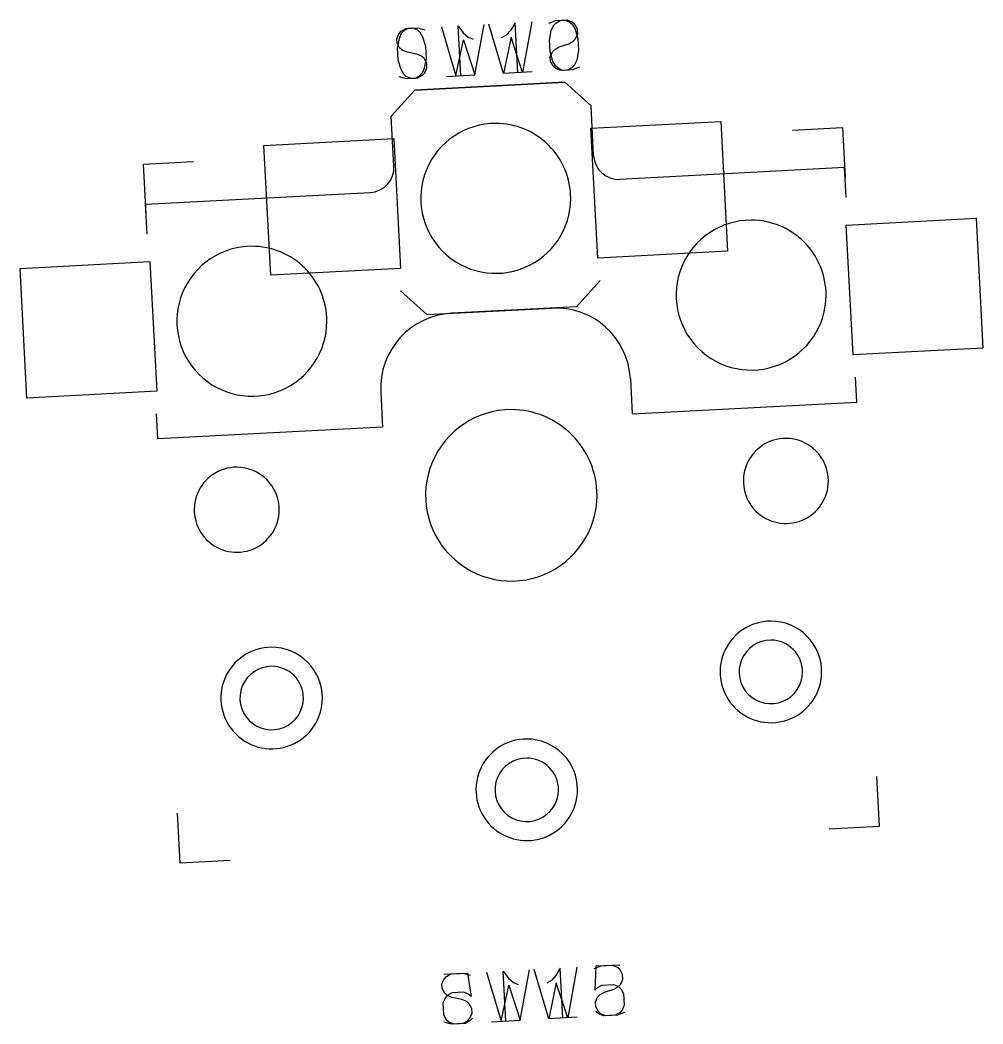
# Model space of a CAD drawing. Extents: x 28 to 165, y -144 to -37.
# Drawn here: x 73.08 to 92.34, y -80.27 to -60.18 of the extents above; entities that cross this region are included whole.
import ezdxf

# ---------------------------------------------------------------- set-up
doc = ezdxf.new("R2010")
doc.units = 0
doc.layers.get('0').update_dxf_attribs({"linetype": 'CONTINUOUS'})

msp = doc.modelspace()

# ---------------------------------------------------------------- linework, layer by layer
at = {"color": 7}
for points in [[(83.312925, -60.219188), (83.127492, -61.23028), (82.899894, -60.526941), (82.747062, -61.250217), (82.456957, -60.264048)], [(83.032385, -61.235264), (82.980049, -60.236634), (82.892418, -60.384279), (82.802295, -60.484371), (82.709679, -60.53691)], [(84.266292, -61.122913), (84.126123, -61.177944), (83.888354, -61.190405), (83.790754, -61.147835), (83.740708, -61.102773), (83.68817, -61.010157), (83.683186, -60.91505), (83.725755, -60.81745), (83.770817, -60.767404), (83.863432, -60.714866), (84.051155, -60.657343), (84.14377, -60.604805), (84.188832, -60.554759), (84.231401, -60.45716), (84.226417, -60.362052), (84.173879, -60.269437), (84.123833, -60.224375), (84.026233, -60.181806), (83.788464, -60.194266), (83.648295, -60.249297)], [(80.652201, -61.31232), (80.797355, -61.352397), (81.035124, -61.339936), (81.127739, -61.287398), (81.172801, -61.237352), (81.21537, -61.139751), (81.210386, -61.044644), (81.157848, -60.952028), (81.107802, -60.906967), (81.010202, -60.864397), (80.817494, -60.826812), (80.719895, -60.784243), (80.669849, -60.739181), (80.617311, -60.646566), (80.612326, -60.551458), (80.654896, -60.453858), (80.699957, -60.403813), (80.792573, -60.351274), (81.030341, -60.338813), (81.175495, -60.378891)], [(81.50588, -60.313892), (81.795985, -61.300061), (81.948818, -60.576785), (82.176416, -61.280124), (82.361849, -60.269032)], [(81.891093, -61.295077), (81.838757, -60.296446), (81.941341, -60.434123), (82.041433, -60.524246), (82.139033, -60.566816)], [(83.317707, -61.220311), (82.747062, -61.250217)], [(80.97623, -61.580969), (83.972121, -61.423961)], [(83.972121, -61.423961), (80.97623, -61.580969)], [(81.60577, -61.31003), (82.176416, -61.280124)], [(83.972121, -61.423961), (84.497604, -61.897108)], [(84.497604, -61.897108), (83.972121, -61.423961)], [(80.503083, -62.106451), (80.97623, -61.580969)], [(80.97623, -61.580969), (80.503083, -62.106451)], [(84.549941, -62.895738), (84.497604, -61.897108)], [(80.555419, -63.105082), (80.503083, -62.106451)], [(88.528762, -62.386806), (89.527392, -62.33447)], [(88.528762, -62.386806), (89.527392, -62.33447)], [(89.527392, -62.33447), (89.579728, -63.3331)], [(89.527392, -62.33447), (89.579728, -63.3331)], [(75.546566, -63.067173), (76.545196, -63.014837)], [(75.546566, -63.067173), (76.545196, -63.014837)], [(75.598902, -64.065803), (75.546566, -63.067173)], [(75.598902, -64.065803), (75.546566, -63.067173)], [(89.569261, -63.133373), (85.075424, -63.368886)], [(89.600662, -63.732552), (89.569261, -63.133373)], [(75.588434, -63.866078), (80.082271, -63.630566)], [(75.619836, -64.465256), (75.588434, -63.866078)], [(84.680781, -65.392315), (84.207633, -65.917798)], [(80.686259, -65.601659), (81.211742, -66.074806)], [(81.211742, -66.074806), (83.708318, -65.943966)], [(84.207633, -65.917798), (81.711057, -66.048638)], [(85.284768, -67.363407), (85.321403, -68.062449)], [(89.815241, -67.826937), (89.789073, -67.327621)], [(80.291615, -67.625088), (80.328251, -68.324129)], [(85.321403, -68.062449), (89.815241, -67.826937)], [(75.834413, -68.559641), (75.808245, -68.060326)], [(80.328251, -68.324129), (75.834413, -68.559641)], [(90.20776, -75.316666), (90.260096, -76.315296)], [(90.20776, -75.316666), (90.260096, -76.315296)], [(76.27927, -77.048), (76.226934, -76.04937)], [(76.27927, -77.048), (76.226934, -76.04937)], [(90.260096, -76.315296), (89.261466, -76.367632)], [(90.260096, -76.315296), (89.261466, -76.367632)], [(77.2779, -76.995664), (76.27927, -77.048)], [(77.2779, -76.995664), (76.27927, -77.048)], [(84.216553, -79.134536), (84.03112, -80.145628), (83.803522, -79.442289), (83.65069, -80.165565), (83.360584, -79.179396)], [(85.16992, -80.038261), (85.029751, -80.093292), (84.791982, -80.105753), (84.694382, -80.063183), (84.644336, -80.018121), (84.591798, -79.925505), (84.586814, -79.830398), (84.629383, -79.732798), (84.674445, -79.682752), (84.76706, -79.630214), (84.954783, -79.572691), (85.047398, -79.520153), (85.09246, -79.470107), (85.135029, -79.372508), (85.130045, -79.2774), (85.077507, -79.184785), (85.027461, -79.139723), (84.929861, -79.097154), (84.692092, -79.109614), (84.551923, -79.164645)], [(85.072522, -79.089677), (84.596985, -79.114599), (84.574353, -79.592629), (84.619414, -79.542583), (84.71203, -79.490045), (84.949799, -79.477584), (85.047398, -79.520153), (85.097444, -79.565215), (85.149983, -79.65783), (85.162443, -79.895599), (85.119874, -79.993199), (85.074812, -80.043246), (84.982197, -80.095784), (84.744428, -80.108245), (84.646828, -80.065676), (84.596782, -80.020613)], [(81.555829, -80.227668), (81.700983, -80.267745), (81.938752, -80.255284), (82.031367, -80.202746), (82.076429, -80.1527), (82.118998, -80.0551), (82.114014, -79.959992), (82.061476, -79.867376), (82.01143, -79.822315), (81.91383, -79.779745), (81.721122, -79.74216), (81.623523, -79.699591), (81.573477, -79.654529), (81.520939, -79.561914), (81.515954, -79.466806), (81.558524, -79.369206), (81.603585, -79.319161), (81.696201, -79.266622), (81.933969, -79.254161), (82.079123, -79.294239)], [(81.553539, -79.274099), (82.029077, -79.249177), (82.101553, -79.722223), (82.051507, -79.677161), (81.953907, -79.634592), (81.716138, -79.647053), (81.623523, -79.699591), (81.578461, -79.749637), (81.535892, -79.847237), (81.548353, -80.085006), (81.600891, -80.177622), (81.650937, -80.222683), (81.748537, -80.265253), (81.986305, -80.252792), (82.078921, -80.200254), (82.123982, -80.150208)], [(82.409507, -79.22924), (82.699613, -80.215409), (82.852446, -79.492133), (83.080044, -80.195472), (83.265477, -79.18438)], [(82.794721, -80.210425), (82.742385, -79.211794), (82.844969, -79.349471), (82.945061, -79.439594), (83.042661, -79.482164)], [(83.936013, -80.150612), (83.883677, -79.151982), (83.796046, -79.299627), (83.705923, -79.399719), (83.613307, -79.452258)], [(84.221335, -80.135659), (83.65069, -80.165565)], [(82.509398, -80.225378), (83.080044, -80.195472)]]:
    msp.add_lwpolyline(points, dxfattribs=at)
for points in [[(83.883572, -60.189282), (83.978679, -60.184298), (84.076279, -60.226867), (84.126325, -60.271929), (84.178863, -60.364544), (84.236386, -60.552267), (84.248847, -60.790036), (84.211262, -60.982743), (84.168692, -61.080343), (84.123631, -61.130389), (84.031015, -61.182928), (83.935908, -61.187913), (83.838308, -61.145343), (83.788262, -61.100281), (83.735724, -61.007665), (83.678201, -60.819942), (83.66574, -60.582173), (83.703325, -60.389466), (83.745895, -60.291866), (83.790956, -60.24182)], [(80.935234, -60.343798), (80.840126, -60.348782), (80.747511, -60.40132), (80.702449, -60.451366), (80.65988, -60.548966), (80.622295, -60.741673), (80.634756, -60.979442), (80.692278, -61.167166), (80.744817, -61.259782), (80.794863, -61.304843), (80.892462, -61.347413), (80.98757, -61.342428), (81.080185, -61.28989), (81.125247, -61.239844), (81.167816, -61.142244), (81.205401, -60.949536), (81.19294, -60.711767), (81.135418, -60.524044), (81.08288, -60.431429), (81.032834, -60.386367)], [(82.591932, -62.249382)], [(82.591932, -62.249382)], [(82.591932, -62.249382)], [(82.591932, -62.249382)], [(82.591932, -62.249382)], [(82.591932, -62.249382)], [(84.632265, -64.944238), (84.496191, -62.347801), (87.092629, -62.211728), (87.228702, -64.808165)], [(78.091234, -65.287039), (77.955161, -62.690602), (80.551599, -62.554529), (80.687672, -65.150966)], [(87.700224, -64.184688)], [(87.700224, -64.184688)], [(87.700224, -64.184689)], [(87.700224, -64.184689)], [(87.700224, -64.184689)], [(87.700224, -64.184689)], [(89.740556, -66.879545), (89.604483, -64.283107), (92.200921, -64.147034), (92.336994, -66.743472)], [(77.713918, -64.708049)], [(77.713918, -64.708049)], [(77.713918, -64.708049)], [(77.713918, -64.708049)], [(77.713918, -64.708049)], [(77.713918, -64.708049)], [(73.213222, -67.745706), (73.077149, -65.149268), (75.673586, -65.013195), (75.809659, -67.609633)], [(82.903331, -67.976733)], [(82.903331, -67.976733)], [(82.903331, -67.976734)], [(82.903331, -67.976734)], [(82.903331, -67.976734)], [(82.903331, -67.976734)], [(88.395798, -68.552486)], [(88.395798, -68.552486)], [(88.395798, -68.552486)], [(88.395798, -68.552486)], [(88.395798, -68.552486)], [(88.395798, -68.552486)], [(77.410864, -69.128182)], [(77.410864, -69.128182)], [(77.410864, -69.128183)], [(77.410864, -69.128183)], [(77.410864, -69.128183)], [(77.410864, -69.128183)], [(88.09536, -72.208349)], [(88.09536, -72.208349)], [(88.09536, -72.589349)], [(88.09536, -72.589349)], [(88.09536, -72.589349)], [(88.09536, -72.589349)], [(78.109055, -72.73171)], [(78.109055, -72.73171)], [(78.109055, -73.11271)], [(78.109055, -73.11271)], [(78.109055, -73.11271)], [(78.109055, -73.11271)], [(83.212113, -74.567153)], [(83.212113, -74.567153)], [(83.212113, -74.948154)], [(83.212113, -74.948154)], [(83.212113, -74.948154)], [(83.212113, -74.948154)]]:
    msp.add_lwpolyline(points, close=True, dxfattribs=at)
for points in [[(82.591932, -62.249382), (81.985238, -62.249382), (81.438283, -62.614846), (81.206111, -63.175357)], [(82.591932, -62.249382), (81.985238, -62.249382), (81.438283, -62.614845), (81.206111, -63.175357)], [(82.591932, -62.249382), (81.985238, -62.249382), (81.438283, -62.614846), (81.206111, -63.175357)], [(82.591932, -62.249382), (81.985238, -62.249382), (81.438283, -62.614845), (81.206111, -63.175357)], [(82.591932, -62.249382), (81.985238, -62.249382), (81.438283, -62.614846), (81.206111, -63.175357)], [(82.591932, -62.249382), (81.985238, -62.249382), (81.438283, -62.614846), (81.206111, -63.175357)], [(83.652592, -62.688722), (83.371288, -62.407417), (82.989757, -62.249382), (82.591932, -62.249382)], [(83.652593, -62.688722), (83.371288, -62.407417), (82.989757, -62.249382), (82.591932, -62.249382)], [(83.652592, -62.688722), (83.371288, -62.407417), (82.989757, -62.249382), (82.591932, -62.249382)], [(83.652593, -62.688722), (83.371288, -62.407417), (82.989757, -62.249382), (82.591932, -62.249382)], [(83.652592, -62.688722), (83.371288, -62.407417), (82.989757, -62.249382), (82.591932, -62.249382)], [(83.652592, -62.688722), (83.371288, -62.407417), (82.989757, -62.249382), (82.591932, -62.249382)], [(84.091933, -63.749383), (84.091933, -63.351558), (83.933897, -62.970027), (83.652592, -62.688722)], [(84.091933, -63.749383), (84.091933, -63.351558), (83.933897, -62.970027), (83.652592, -62.688722)], [(84.091933, -63.749383), (84.091933, -63.351558), (83.933897, -62.970027), (83.652592, -62.688722)], [(84.091933, -63.749383), (84.091933, -63.351558), (83.933897, -62.970027), (83.652592, -62.688722)], [(84.091933, -63.749383), (84.091933, -63.351558), (83.933898, -62.970027), (83.652593, -62.688722)], [(84.091933, -63.749383), (84.091933, -63.351558), (83.933898, -62.970027), (83.652593, -62.688722)], [(84.549941, -62.895738), (84.564393, -63.171502), (84.79966, -63.383337), (85.075424, -63.368886)], [(80.082271, -63.630566), (80.358035, -63.616113), (80.56987, -63.380846), (80.555419, -63.105082)], [(81.206111, -63.175357), (80.973939, -63.735869), (81.102273, -64.381047), (81.53127, -64.810044)], [(81.206111, -63.175357), (80.973939, -63.735869), (81.102273, -64.381047), (81.53127, -64.810044)], [(81.206111, -63.175357), (80.97394, -63.735869), (81.102274, -64.381047), (81.531271, -64.810044)], [(81.206111, -63.175357), (80.97394, -63.735869), (81.102274, -64.381047), (81.531271, -64.810044)], [(81.206111, -63.175357), (80.97394, -63.735869), (81.102274, -64.381047), (81.531271, -64.810044)], [(81.206111, -63.175357), (80.97394, -63.735869), (81.102274, -64.381047), (81.531271, -64.810044)], [(83.165957, -65.135203), (83.726469, -64.903031), (84.091933, -64.356077), (84.091933, -63.749383)], [(83.165957, -65.135204), (83.726469, -64.903032), (84.091933, -64.356077), (84.091933, -63.749383)], [(83.165957, -65.135203), (83.726469, -64.903031), (84.091933, -64.356077), (84.091933, -63.749383)], [(83.165957, -65.135204), (83.726469, -64.903032), (84.091933, -64.356077), (84.091933, -63.749383)], [(83.165957, -65.135203), (83.726469, -64.903031), (84.091933, -64.356077), (84.091933, -63.749383)], [(83.165957, -65.135203), (83.726469, -64.903031), (84.091933, -64.356077), (84.091933, -63.749383)], [(87.700224, -64.184688), (87.09353, -64.184688), (86.546575, -64.550152), (86.314403, -65.110664)], [(87.700224, -64.184688), (87.09353, -64.184688), (86.546575, -64.550152), (86.314403, -65.110664)], [(87.700224, -64.184689), (87.09353, -64.184689), (86.546575, -64.550152), (86.314403, -65.110664)], [(87.700224, -64.184689), (87.09353, -64.184689), (86.546575, -64.550152), (86.314403, -65.110664)], [(87.700224, -64.184689), (87.09353, -64.184689), (86.546575, -64.550152), (86.314403, -65.110664)], [(87.700224, -64.184689), (87.09353, -64.184689), (86.546575, -64.550152), (86.314403, -65.110664)], [(88.760885, -64.624029), (88.47958, -64.342724), (88.098049, -64.184688), (87.700224, -64.184688)], [(88.760885, -64.624029), (88.47958, -64.342724), (88.098049, -64.184688), (87.700224, -64.184688)], [(88.760884, -64.624029), (88.47958, -64.342724), (88.098049, -64.184689), (87.700224, -64.184689)], [(88.760884, -64.624029), (88.47958, -64.342724), (88.098049, -64.184689), (87.700224, -64.184689)], [(88.760884, -64.624029), (88.47958, -64.342724), (88.098049, -64.184689), (87.700224, -64.184689)], [(88.760884, -64.624029), (88.47958, -64.342724), (88.098049, -64.184689), (87.700224, -64.184689)], [(89.200224, -65.68469), (89.200224, -65.286865), (89.042189, -64.905334), (88.760884, -64.624029)], [(89.200224, -65.68469), (89.200224, -65.286865), (89.042189, -64.905334), (88.760884, -64.624029)], [(89.200224, -65.68469), (89.200224, -65.286865), (89.042189, -64.905334), (88.760884, -64.624029)], [(89.200224, -65.68469), (89.200224, -65.286865), (89.042189, -64.905334), (88.760884, -64.624029)], [(89.200225, -65.68469), (89.200225, -65.286865), (89.04219, -64.905333), (88.760885, -64.624029)], [(89.200225, -65.68469), (89.200225, -65.286865), (89.04219, -64.905333), (88.760885, -64.624029)], [(77.713918, -64.708049), (77.107224, -64.708049), (76.560269, -65.073513), (76.328097, -65.634025)], [(77.713918, -64.708049), (77.107224, -64.708049), (76.560269, -65.073513), (76.328097, -65.634025)], [(77.713918, -64.708049), (77.107224, -64.708049), (76.560269, -65.073513), (76.328098, -65.634025)], [(77.713918, -64.708049), (77.107224, -64.708049), (76.560269, -65.073513), (76.328098, -65.634025)], [(77.713918, -64.708049), (77.107224, -64.708049), (76.560269, -65.073513), (76.328098, -65.634025)], [(77.713918, -64.708049), (77.107224, -64.708049), (76.560269, -65.073513), (76.328098, -65.634025)], [(78.774579, -65.147389), (78.493274, -64.866085), (78.111743, -64.708049), (77.713918, -64.708049)], [(78.774579, -65.147389), (78.493274, -64.866084), (78.111743, -64.708049), (77.713918, -64.708049)], [(78.774579, -65.147389), (78.493274, -64.866085), (78.111743, -64.708049), (77.713918, -64.708049)], [(78.774579, -65.147389), (78.493274, -64.866084), (78.111743, -64.708049), (77.713918, -64.708049)], [(78.774579, -65.147389), (78.493274, -64.866085), (78.111743, -64.708049), (77.713918, -64.708049)], [(78.774579, -65.147389), (78.493274, -64.866085), (78.111743, -64.708049), (77.713918, -64.708049)], [(81.53127, -64.810044), (81.960268, -65.239042), (82.605445, -65.367375), (83.165957, -65.135204)], [(81.53127, -64.810044), (81.960268, -65.239042), (82.605445, -65.367375), (83.165957, -65.135204)], [(81.531271, -64.810044), (81.960268, -65.239041), (82.605445, -65.367375), (83.165957, -65.135203)], [(81.531271, -64.810044), (81.960268, -65.239041), (82.605445, -65.367375), (83.165957, -65.135203)], [(81.531271, -64.810044), (81.960268, -65.239041), (82.605445, -65.367375), (83.165957, -65.135203)], [(81.531271, -64.810044), (81.960268, -65.239041), (82.605445, -65.367375), (83.165957, -65.135203)], [(79.213919, -66.20805), (79.213919, -65.810225), (79.055884, -65.428694), (78.774579, -65.147389)], [(79.213919, -66.20805), (79.213919, -65.810225), (79.055884, -65.428694), (78.774579, -65.147389)], [(79.213919, -66.20805), (79.213919, -65.810225), (79.055884, -65.428694), (78.774579, -65.147389)], [(79.213919, -66.20805), (79.213919, -65.810225), (79.055884, -65.428694), (78.774579, -65.147389)], [(79.213919, -66.20805), (79.213919, -65.810225), (79.055884, -65.428694), (78.774579, -65.147389)], [(79.213919, -66.20805), (79.213919, -65.810225), (79.055884, -65.428694), (78.774579, -65.147389)], [(86.314403, -65.110664), (86.082231, -65.671176), (86.210565, -66.316354), (86.639562, -66.745351)], [(86.314403, -65.110664), (86.082231, -65.671176), (86.210565, -66.316354), (86.639562, -66.745351)], [(86.314403, -65.110664), (86.082232, -65.671176), (86.210565, -66.316353), (86.639563, -66.745351)], [(86.314403, -65.110664), (86.082232, -65.671176), (86.210565, -66.316353), (86.639563, -66.745351)], [(86.314403, -65.110664), (86.082232, -65.671176), (86.210565, -66.316353), (86.639563, -66.745351)], [(86.314403, -65.110664), (86.082232, -65.671176), (86.210565, -66.316353), (86.639563, -66.745351)], [(76.328098, -65.634025), (76.095926, -66.194537), (76.22426, -66.839714), (76.653257, -67.268711)], [(76.328097, -65.634025), (76.095926, -66.194537), (76.224259, -66.839714), (76.653257, -67.268712)], [(76.328098, -65.634025), (76.095926, -66.194537), (76.22426, -66.839714), (76.653257, -67.268711)], [(76.328097, -65.634025), (76.095926, -66.194537), (76.224259, -66.839714), (76.653257, -67.268712)], [(76.328098, -65.634025), (76.095926, -66.194537), (76.22426, -66.839714), (76.653257, -67.268711)], [(76.328098, -65.634025), (76.095926, -66.194537), (76.22426, -66.839714), (76.653257, -67.268711)], [(88.274249, -67.07051), (88.834761, -66.838338), (89.200224, -66.291384), (89.200224, -65.68469)], [(88.274249, -67.07051), (88.834761, -66.838339), (89.200225, -66.291384), (89.200225, -65.68469)], [(88.274249, -67.07051), (88.834761, -66.838338), (89.200224, -66.291384), (89.200224, -65.68469)], [(88.274249, -67.07051), (88.834761, -66.838339), (89.200225, -66.291384), (89.200225, -65.68469)], [(88.274249, -67.07051), (88.834761, -66.838338), (89.200224, -66.291384), (89.200224, -65.68469)], [(88.274249, -67.07051), (88.834761, -66.838338), (89.200224, -66.291384), (89.200224, -65.68469)], [(81.711057, -66.048638), (80.883764, -66.091995), (80.248259, -66.797795), (80.291615, -67.625088)], [(85.284767, -67.363407), (85.24141, -66.536115), (84.53561, -65.90061), (83.708318, -65.943966)], [(78.287944, -67.59387), (78.848455, -67.361699), (79.213919, -66.814744), (79.213919, -66.20805)], [(78.287944, -67.593871), (78.848456, -67.361699), (79.213919, -66.814744), (79.213919, -66.20805)], [(78.287944, -67.59387), (78.848455, -67.361699), (79.213919, -66.814744), (79.213919, -66.20805)], [(78.287944, -67.593871), (78.848456, -67.361699), (79.213919, -66.814744), (79.213919, -66.20805)], [(78.287944, -67.59387), (78.848455, -67.361699), (79.213919, -66.814744), (79.213919, -66.20805)], [(78.287944, -67.59387), (78.848455, -67.361699), (79.213919, -66.814744), (79.213919, -66.20805)], [(86.639562, -66.745351), (87.06856, -67.174348), (87.713737, -67.302682), (88.274249, -67.07051)], [(86.639562, -66.745351), (87.06856, -67.174348), (87.713737, -67.302682), (88.274249, -67.07051)], [(86.639563, -66.745351), (87.06856, -67.174348), (87.713737, -67.302682), (88.274249, -67.07051)], [(86.639563, -66.745351), (87.06856, -67.174348), (87.713737, -67.302682), (88.274249, -67.07051)], [(86.639563, -66.745351), (87.06856, -67.174348), (87.713737, -67.302682), (88.274249, -67.07051)], [(86.639563, -66.745351), (87.06856, -67.174348), (87.713737, -67.302682), (88.274249, -67.07051)], [(76.653257, -67.268711), (77.082254, -67.697708), (77.727432, -67.826042), (78.287944, -67.59387)], [(76.653257, -67.268711), (77.082254, -67.697708), (77.727432, -67.826042), (78.287944, -67.59387)], [(76.653257, -67.268711), (77.082254, -67.697708), (77.727432, -67.826042), (78.287944, -67.59387)], [(76.653257, -67.268711), (77.082254, -67.697708), (77.727432, -67.826042), (78.287944, -67.59387)], [(76.653257, -67.268712), (77.082254, -67.697709), (77.727432, -67.826043), (78.287944, -67.593871)], [(76.653257, -67.268712), (77.082254, -67.697709), (77.727432, -67.826043), (78.287944, -67.593871)], [(82.903331, -67.976733), (82.20988, -67.976733), (81.58471, -68.394458), (81.319338, -69.035123)], [(82.903331, -67.976733), (82.20988, -67.976733), (81.58471, -68.394458), (81.319338, -69.035123)], [(82.903331, -67.976734), (82.20988, -67.976734), (81.584711, -68.394458), (81.319338, -69.035123)], [(82.903331, -67.976734), (82.20988, -67.976734), (81.584711, -68.394458), (81.319338, -69.035123)], [(82.903331, -67.976734), (82.20988, -67.976734), (81.584711, -68.394458), (81.319338, -69.035123)], [(82.903331, -67.976734), (82.20988, -67.976734), (81.584711, -68.394458), (81.319338, -69.035123)], [(84.115667, -68.478899), (83.794135, -68.157367), (83.358045, -67.976733), (82.903331, -67.976733)], [(84.115667, -68.478899), (83.794135, -68.157367), (83.358045, -67.976733), (82.903331, -67.976733)], [(84.115666, -68.478899), (83.794135, -68.157368), (83.358045, -67.976734), (82.903331, -67.976734)], [(84.115666, -68.478899), (83.794135, -68.157368), (83.358045, -67.976734), (82.903331, -67.976734)], [(84.115666, -68.478899), (83.794135, -68.157368), (83.358045, -67.976734), (82.903331, -67.976734)], [(84.115666, -68.478899), (83.794135, -68.157368), (83.358045, -67.976734), (82.903331, -67.976734)], [(84.617832, -69.691235), (84.617832, -69.236521), (84.437198, -68.800431), (84.115666, -68.478899)], [(84.617832, -69.691235), (84.617832, -69.236521), (84.437198, -68.800431), (84.115666, -68.478899)], [(84.617832, -69.691235), (84.617832, -69.236521), (84.437198, -68.800431), (84.115666, -68.478899)], [(84.617832, -69.691235), (84.617832, -69.236521), (84.437198, -68.800431), (84.115666, -68.478899)], [(84.617833, -69.691235), (84.617833, -69.236521), (84.437198, -68.80043), (84.115667, -68.478899)], [(84.617833, -69.691235), (84.617833, -69.236521), (84.437198, -68.80043), (84.115667, -68.478899)], [(88.395798, -68.552486), (88.051641, -68.552486), (87.741372, -68.759801), (87.609668, -69.077761)], [(88.395798, -68.552486), (88.051641, -68.552486), (87.741372, -68.759801), (87.609668, -69.077761)], [(88.395798, -68.552486), (88.051641, -68.552486), (87.741372, -68.759801), (87.609669, -69.077761)], [(88.395798, -68.552486), (88.051641, -68.552486), (87.741372, -68.759801), (87.609669, -69.077761)], [(88.395798, -68.552486), (88.051641, -68.552486), (87.741372, -68.759801), (87.609669, -69.077761)], [(88.395798, -68.552486), (88.051641, -68.552486), (87.741372, -68.759801), (87.609669, -69.077761)], [(88.997476, -68.801709), (88.837901, -68.642134), (88.621471, -68.552486), (88.395798, -68.552486)], [(88.997476, -68.801709), (88.837901, -68.642134), (88.621471, -68.552486), (88.395798, -68.552486)], [(88.997476, -68.801709), (88.837901, -68.642134), (88.621471, -68.552486), (88.395798, -68.552486)], [(88.997476, -68.801709), (88.837901, -68.642134), (88.621471, -68.552486), (88.395798, -68.552486)], [(88.997476, -68.801709), (88.837901, -68.642134), (88.621471, -68.552486), (88.395798, -68.552486)], [(88.997476, -68.801709), (88.837901, -68.642134), (88.621471, -68.552486), (88.395798, -68.552486)], [(89.246698, -69.403386), (89.246698, -69.177714), (89.15705, -68.961284), (88.997476, -68.801709)], [(89.246699, -69.403386), (89.246699, -69.177713), (89.157051, -68.961283), (88.997476, -68.801709)], [(89.246698, -69.403386), (89.246698, -69.177714), (89.15705, -68.961284), (88.997476, -68.801709)], [(89.246699, -69.403386), (89.246699, -69.177713), (89.157051, -68.961283), (88.997476, -68.801709)], [(89.246698, -69.403386), (89.246698, -69.177714), (89.15705, -68.961284), (88.997476, -68.801709)], [(89.246698, -69.403386), (89.246698, -69.177714), (89.15705, -68.961284), (88.997476, -68.801709)], [(81.319338, -69.035123), (81.053966, -69.675789), (81.200652, -70.413226), (81.690996, -70.90357)], [(81.319338, -69.035123), (81.053966, -69.675789), (81.200651, -70.413226), (81.690995, -70.90357)], [(81.319338, -69.035123), (81.053966, -69.675789), (81.200652, -70.413226), (81.690996, -70.90357)], [(81.319338, -69.035123), (81.053966, -69.675789), (81.200651, -70.413226), (81.690995, -70.90357)], [(81.319338, -69.035123), (81.053966, -69.675789), (81.200652, -70.413226), (81.690996, -70.90357)], [(81.319338, -69.035123), (81.053966, -69.675789), (81.200652, -70.413226), (81.690996, -70.90357)], [(87.609668, -69.077761), (87.477965, -69.395721), (87.550765, -69.761708), (87.79412, -70.005064)], [(87.609668, -69.077761), (87.477965, -69.395721), (87.550765, -69.761708), (87.79412, -70.005064)], [(87.609669, -69.077761), (87.477966, -69.395721), (87.550765, -69.761708), (87.794121, -70.005064)], [(87.609669, -69.077761), (87.477966, -69.395721), (87.550765, -69.761708), (87.794121, -70.005064)], [(87.609669, -69.077761), (87.477966, -69.395721), (87.550765, -69.761708), (87.794121, -70.005064)], [(87.609669, -69.077761), (87.477966, -69.395721), (87.550765, -69.761708), (87.794121, -70.005064)], [(77.410864, -69.128182), (77.066706, -69.128182), (76.756437, -69.335497), (76.624734, -69.653457)], [(77.410864, -69.128182), (77.066706, -69.128182), (76.756437, -69.335497), (76.624734, -69.653457)], [(77.410864, -69.128183), (77.066707, -69.128183), (76.756438, -69.335498), (76.624734, -69.653457)], [(77.410864, -69.128183), (77.066707, -69.128183), (76.756438, -69.335498), (76.624734, -69.653457)], [(77.410864, -69.128183), (77.066707, -69.128183), (76.756438, -69.335498), (76.624734, -69.653457)], [(77.410864, -69.128183), (77.066707, -69.128183), (76.756438, -69.335498), (76.624734, -69.653457)], [(78.012541, -69.377405), (77.852967, -69.21783), (77.636537, -69.128182), (77.410864, -69.128182)], [(78.012541, -69.377405), (77.852967, -69.21783), (77.636537, -69.128182), (77.410864, -69.128182)], [(78.012541, -69.377406), (77.852966, -69.217831), (77.636537, -69.128183), (77.410864, -69.128183)], [(78.012541, -69.377406), (77.852966, -69.217831), (77.636537, -69.128183), (77.410864, -69.128183)], [(78.012541, -69.377406), (77.852966, -69.217831), (77.636537, -69.128183), (77.410864, -69.128183)], [(78.012541, -69.377406), (77.852966, -69.217831), (77.636537, -69.128183), (77.410864, -69.128183)], [(78.261765, -69.979083), (78.261765, -69.75341), (78.172116, -69.53698), (78.012541, -69.377405)], [(78.261765, -69.979083), (78.261765, -69.75341), (78.172116, -69.53698), (78.012541, -69.377405)], [(78.261764, -69.979083), (78.261764, -69.75341), (78.172116, -69.53698), (78.012541, -69.377406)], [(78.261764, -69.979083), (78.261764, -69.75341), (78.172116, -69.53698), (78.012541, -69.377406)], [(78.261764, -69.979083), (78.261764, -69.75341), (78.172116, -69.53698), (78.012541, -69.377406)], [(78.261764, -69.979083), (78.261764, -69.75341), (78.172116, -69.53698), (78.012541, -69.377406)], [(88.721424, -70.189516), (89.039383, -70.057813), (89.246698, -69.747543), (89.246698, -69.403386)], [(88.721424, -70.189516), (89.039384, -70.057813), (89.246699, -69.747544), (89.246699, -69.403386)], [(88.721424, -70.189516), (89.039383, -70.057813), (89.246698, -69.747543), (89.246698, -69.403386)], [(88.721424, -70.189516), (89.039384, -70.057813), (89.246699, -69.747544), (89.246699, -69.403386)], [(88.721424, -70.189516), (89.039383, -70.057813), (89.246698, -69.747543), (89.246698, -69.403386)], [(88.721424, -70.189516), (89.039383, -70.057813), (89.246698, -69.747543), (89.246698, -69.403386)], [(76.624734, -69.653457), (76.493031, -69.971417), (76.565831, -70.337405), (76.809186, -70.58076)], [(76.624734, -69.653457), (76.493031, -69.971417), (76.56583, -70.337405), (76.809186, -70.580761)], [(76.624734, -69.653457), (76.493031, -69.971417), (76.565831, -70.337405), (76.809186, -70.58076)], [(76.624734, -69.653457), (76.493031, -69.971417), (76.56583, -70.337405), (76.809186, -70.580761)], [(76.624734, -69.653457), (76.493031, -69.971417), (76.565831, -70.337405), (76.809186, -70.58076)], [(76.624734, -69.653457), (76.493031, -69.971417), (76.565831, -70.337405), (76.809186, -70.58076)], [(83.559442, -71.275227), (84.200107, -71.009855), (84.617832, -70.384686), (84.617832, -69.691235)], [(83.559442, -71.275228), (84.200108, -71.009855), (84.617833, -70.384686), (84.617833, -69.691235)], [(83.559442, -71.275227), (84.200107, -71.009855), (84.617832, -70.384686), (84.617832, -69.691235)], [(83.559442, -71.275228), (84.200108, -71.009855), (84.617833, -70.384686), (84.617833, -69.691235)], [(83.559442, -71.275227), (84.200107, -71.009855), (84.617832, -70.384686), (84.617832, -69.691235)], [(83.559442, -71.275227), (84.200107, -71.009855), (84.617832, -70.384686), (84.617832, -69.691235)], [(77.736489, -70.765212), (78.054449, -70.633509), (78.261764, -70.32324), (78.261764, -69.979083)], [(77.736489, -70.765213), (78.054449, -70.633509), (78.261765, -70.32324), (78.261765, -69.979083)], [(77.736489, -70.765212), (78.054449, -70.633509), (78.261764, -70.32324), (78.261764, -69.979083)], [(77.736489, -70.765213), (78.054449, -70.633509), (78.261765, -70.32324), (78.261765, -69.979083)], [(77.736489, -70.765212), (78.054449, -70.633509), (78.261764, -70.32324), (78.261764, -69.979083)], [(77.736489, -70.765212), (78.054449, -70.633509), (78.261764, -70.32324), (78.261764, -69.979083)], [(87.79412, -70.005064), (88.037476, -70.24842), (88.403464, -70.321219), (88.721424, -70.189516)], [(87.79412, -70.005064), (88.037476, -70.24842), (88.403464, -70.321219), (88.721424, -70.189516)], [(87.794121, -70.005064), (88.037477, -70.24842), (88.403464, -70.321219), (88.721424, -70.189516)], [(87.794121, -70.005064), (88.037477, -70.24842), (88.403464, -70.321219), (88.721424, -70.189516)], [(87.794121, -70.005064), (88.037477, -70.24842), (88.403464, -70.321219), (88.721424, -70.189516)], [(87.794121, -70.005064), (88.037477, -70.24842), (88.403464, -70.321219), (88.721424, -70.189516)], [(76.809186, -70.58076), (77.052542, -70.824116), (77.41853, -70.896915), (77.736489, -70.765212)], [(76.809186, -70.58076), (77.052542, -70.824116), (77.41853, -70.896915), (77.736489, -70.765212)], [(76.809186, -70.58076), (77.052542, -70.824116), (77.41853, -70.896915), (77.736489, -70.765212)], [(76.809186, -70.58076), (77.052542, -70.824116), (77.41853, -70.896915), (77.736489, -70.765212)], [(76.809186, -70.580761), (77.052542, -70.824117), (77.41853, -70.896916), (77.736489, -70.765213)], [(76.809186, -70.580761), (77.052542, -70.824117), (77.41853, -70.896916), (77.736489, -70.765213)], [(81.690995, -70.90357), (82.181339, -71.393914), (82.918777, -71.5406), (83.559442, -71.275228)], [(81.690995, -70.90357), (82.181339, -71.393914), (82.918777, -71.5406), (83.559442, -71.275228)], [(81.690996, -70.90357), (82.181339, -71.393914), (82.918777, -71.540599), (83.559442, -71.275227)], [(81.690996, -70.90357), (82.181339, -71.393914), (82.918777, -71.540599), (83.559442, -71.275227)], [(81.690996, -70.90357), (82.181339, -71.393914), (82.918777, -71.540599), (83.559442, -71.275227)], [(81.690996, -70.90357), (82.181339, -71.393914), (82.918777, -71.540599), (83.559442, -71.275227)], [(88.09536, -72.208349), (87.684426, -72.208349), (87.313955, -72.45589), (87.156697, -72.835543)], [(88.09536, -72.208349), (87.684426, -72.208349), (87.313955, -72.45589), (87.156697, -72.835543)], [(88.813781, -72.505929), (88.623244, -72.315392), (88.36482, -72.208349), (88.09536, -72.208349)], [(88.813781, -72.505929), (88.623244, -72.315392), (88.36482, -72.208349), (88.09536, -72.208349)], [(89.111361, -73.22435), (89.111361, -72.95489), (89.004318, -72.696466), (88.813781, -72.505929)], [(89.111361, -73.22435), (89.111361, -72.95489), (89.004318, -72.696466), (88.813781, -72.505929)], [(88.09536, -72.589349), (87.838526, -72.589349), (87.606982, -72.744062), (87.508696, -72.981346)], [(88.09536, -72.589349), (87.838526, -72.589349), (87.606982, -72.744062), (87.508696, -72.981346)], [(88.09536, -72.589349), (87.838526, -72.589349), (87.606982, -72.744062), (87.508696, -72.981346)], [(88.09536, -72.589349), (87.838526, -72.589349), (87.606982, -72.744062), (87.508696, -72.981346)], [(88.544373, -72.775337), (88.425287, -72.656251), (88.263773, -72.589349), (88.09536, -72.589349)], [(88.544373, -72.775337), (88.425287, -72.656251), (88.263773, -72.589349), (88.09536, -72.589349)], [(88.544373, -72.775337), (88.425287, -72.656251), (88.263773, -72.589349), (88.09536, -72.589349)], [(88.544373, -72.775337), (88.425287, -72.656251), (88.263773, -72.589349), (88.09536, -72.589349)], [(78.109055, -72.73171), (77.698121, -72.73171), (77.327651, -72.97925), (77.170393, -73.358904)], [(78.109055, -72.73171), (77.698121, -72.73171), (77.327651, -72.97925), (77.170393, -73.358904)], [(78.827477, -73.029289), (78.636939, -72.838752), (78.378516, -72.73171), (78.109055, -72.73171)], [(78.827477, -73.029289), (78.636939, -72.838752), (78.378516, -72.73171), (78.109055, -72.73171)], [(87.156697, -72.835543), (86.99944, -73.215197), (87.086364, -73.652197), (87.376939, -73.942771)], [(87.156697, -72.835543), (86.99944, -73.215197), (87.086364, -73.652197), (87.376939, -73.942771)], [(88.730361, -73.22435), (88.730361, -73.055937), (88.663459, -72.894422), (88.544373, -72.775337)], [(88.730361, -73.22435), (88.730361, -73.055937), (88.663459, -72.894422), (88.544373, -72.775337)], [(88.730361, -73.22435), (88.730361, -73.055937), (88.663459, -72.894422), (88.544373, -72.775337)], [(88.730361, -73.22435), (88.730361, -73.055937), (88.663459, -72.894422), (88.544373, -72.775337)], [(78.109055, -73.11271), (77.852222, -73.11271), (77.620677, -73.267423), (77.522391, -73.504706)], [(78.109055, -73.11271), (77.852222, -73.11271), (77.620677, -73.267423), (77.522391, -73.504706)], [(78.109055, -73.11271), (77.852222, -73.11271), (77.620677, -73.267423), (77.522391, -73.504706)], [(78.109055, -73.11271), (77.852222, -73.11271), (77.620677, -73.267423), (77.522391, -73.504706)], [(78.558069, -73.298697), (78.438983, -73.179612), (78.277468, -73.11271), (78.109055, -73.11271)], [(78.558069, -73.298697), (78.438983, -73.179612), (78.277468, -73.11271), (78.109055, -73.11271)], [(78.558069, -73.298697), (78.438983, -73.179612), (78.277468, -73.11271), (78.109055, -73.11271)], [(78.558069, -73.298697), (78.438983, -73.179612), (78.277468, -73.11271), (78.109055, -73.11271)], [(79.125056, -73.747711), (79.125056, -73.47825), (79.018014, -73.219826), (78.827477, -73.029289)], [(79.125056, -73.747711), (79.125056, -73.47825), (79.018014, -73.219826), (78.827477, -73.029289)], [(87.508696, -72.981346), (87.41041, -73.218629), (87.464738, -73.491754), (87.646347, -73.673363)], [(87.508696, -72.981346), (87.41041, -73.218629), (87.464738, -73.491754), (87.646347, -73.673363)], [(87.508696, -72.981346), (87.41041, -73.218629), (87.464738, -73.491754), (87.646347, -73.673363)], [(87.508696, -72.981346), (87.41041, -73.218629), (87.464738, -73.491754), (87.646347, -73.673363)], [(78.744056, -73.747711), (78.744056, -73.579298), (78.677154, -73.417783), (78.558069, -73.298697)], [(78.744056, -73.747711), (78.744056, -73.579298), (78.677154, -73.417783), (78.558069, -73.298697)], [(78.744056, -73.747711), (78.744056, -73.579298), (78.677154, -73.417783), (78.558069, -73.298697)], [(78.744056, -73.747711), (78.744056, -73.579298), (78.677154, -73.417783), (78.558069, -73.298697)], [(88.338364, -73.811014), (88.575648, -73.712728), (88.730361, -73.481184), (88.730361, -73.22435)], [(88.338364, -73.811014), (88.575648, -73.712728), (88.730361, -73.481184), (88.730361, -73.22435)], [(88.338364, -73.811014), (88.575648, -73.712728), (88.730361, -73.481184), (88.730361, -73.22435)], [(88.338364, -73.811014), (88.575648, -73.712728), (88.730361, -73.481184), (88.730361, -73.22435)], [(88.484167, -74.163013), (88.86382, -74.005755), (89.111361, -73.635284), (89.111361, -73.22435)], [(88.484167, -74.163013), (88.86382, -74.005755), (89.111361, -73.635284), (89.111361, -73.22435)], [(77.170393, -73.358904), (77.013135, -73.738557), (77.10006, -74.175557), (77.390634, -74.466132)], [(77.170393, -73.358904), (77.013135, -73.738557), (77.10006, -74.175557), (77.390634, -74.466132)], [(77.522391, -73.504706), (77.424105, -73.74199), (77.478433, -74.015115), (77.660042, -74.196724)], [(77.522391, -73.504706), (77.424105, -73.74199), (77.478433, -74.015115), (77.660042, -74.196724)], [(77.522391, -73.504706), (77.424105, -73.74199), (77.478433, -74.015115), (77.660042, -74.196724)], [(77.522391, -73.504706), (77.424105, -73.74199), (77.478433, -74.015115), (77.660042, -74.196724)], [(87.646347, -73.673363), (87.827956, -73.854972), (88.101081, -73.9093), (88.338364, -73.811014)], [(87.646347, -73.673363), (87.827956, -73.854972), (88.101081, -73.9093), (88.338364, -73.811014)], [(87.646347, -73.673363), (87.827956, -73.854972), (88.101081, -73.9093), (88.338364, -73.811014)], [(87.646347, -73.673363), (87.827956, -73.854972), (88.101081, -73.9093), (88.338364, -73.811014)], [(78.35206, -74.334375), (78.589343, -74.236089), (78.744056, -74.004544), (78.744056, -73.747711)], [(78.35206, -74.334375), (78.589343, -74.236089), (78.744056, -74.004544), (78.744056, -73.747711)], [(78.35206, -74.334375), (78.589343, -74.236089), (78.744056, -74.004544), (78.744056, -73.747711)], [(78.35206, -74.334375), (78.589343, -74.236089), (78.744056, -74.004544), (78.744056, -73.747711)], [(78.497862, -74.686373), (78.877516, -74.529115), (79.125056, -74.158645), (79.125056, -73.747711)], [(78.497862, -74.686373), (78.877516, -74.529115), (79.125056, -74.158645), (79.125056, -73.747711)], [(87.376939, -73.942771), (87.667513, -74.233345), (88.104513, -74.32027), (88.484167, -74.163013)], [(87.376939, -73.942771), (87.667513, -74.233345), (88.104513, -74.32027), (88.484167, -74.163013)], [(77.660042, -74.196724), (77.841651, -74.378333), (78.114776, -74.432661), (78.35206, -74.334375)], [(77.660042, -74.196724), (77.841651, -74.378333), (78.114776, -74.432661), (78.35206, -74.334375)], [(77.660042, -74.196724), (77.841651, -74.378333), (78.114776, -74.432661), (78.35206, -74.334375)], [(77.660042, -74.196724), (77.841651, -74.378333), (78.114776, -74.432661), (78.35206, -74.334375)], [(77.390634, -74.466132), (77.681208, -74.756706), (78.118209, -74.843631), (78.497862, -74.686373)], [(77.390634, -74.466132), (77.681208, -74.756706), (78.118209, -74.843631), (78.497862, -74.686373)], [(83.212113, -74.567153), (82.801179, -74.567153), (82.430708, -74.814694), (82.273451, -75.194348)], [(83.212113, -74.567153), (82.801179, -74.567153), (82.430708, -74.814694), (82.273451, -75.194348)], [(83.930534, -74.864733), (83.739997, -74.674196), (83.481573, -74.567153), (83.212113, -74.567153)], [(83.930534, -74.864733), (83.739997, -74.674196), (83.481573, -74.567153), (83.212113, -74.567153)], [(84.228114, -75.583154), (84.228114, -75.313694), (84.121072, -75.05527), (83.930534, -74.864733)], [(84.228114, -75.583154), (84.228114, -75.313694), (84.121072, -75.05527), (83.930534, -74.864733)], [(83.212113, -74.948154), (82.955279, -74.948154), (82.723735, -75.102867), (82.625449, -75.34015)], [(83.212113, -74.948154), (82.955279, -74.948154), (82.723735, -75.102867), (82.625449, -75.34015)], [(83.212113, -74.948154), (82.955279, -74.948154), (82.723735, -75.102867), (82.625449, -75.34015)], [(83.212113, -74.948154), (82.955279, -74.948154), (82.723735, -75.102867), (82.625449, -75.34015)], [(83.661126, -75.134141), (83.542041, -75.015055), (83.380526, -74.948154), (83.212113, -74.948154)], [(83.661126, -75.134141), (83.542041, -75.015055), (83.380526, -74.948154), (83.212113, -74.948154)], [(83.661126, -75.134141), (83.542041, -75.015055), (83.380526, -74.948154), (83.212113, -74.948154)], [(83.661126, -75.134141), (83.542041, -75.015055), (83.380526, -74.948154), (83.212113, -74.948154)], [(82.273451, -75.194348), (82.116193, -75.574001), (82.203118, -76.011001), (82.493692, -76.301575)], [(82.273451, -75.194348), (82.116193, -75.574001), (82.203118, -76.011001), (82.493692, -76.301575)], [(83.847114, -75.583154), (83.847114, -75.414742), (83.780212, -75.253227), (83.661126, -75.134141)], [(83.847114, -75.583154), (83.847114, -75.414742), (83.780212, -75.253227), (83.661126, -75.134141)], [(83.847114, -75.583154), (83.847114, -75.414742), (83.780212, -75.253227), (83.661126, -75.134141)], [(83.847114, -75.583154), (83.847114, -75.414742), (83.780212, -75.253227), (83.661126, -75.134141)], [(82.625449, -75.34015), (82.527163, -75.577434), (82.581491, -75.850559), (82.7631, -76.032167)], [(82.625449, -75.34015), (82.527163, -75.577434), (82.581491, -75.850559), (82.7631, -76.032167)], [(82.625449, -75.34015), (82.527163, -75.577434), (82.581491, -75.850559), (82.7631, -76.032167)], [(82.625449, -75.34015), (82.527163, -75.577434), (82.581491, -75.850559), (82.7631, -76.032167)], [(83.455117, -76.169818), (83.692401, -76.071532), (83.847114, -75.839988), (83.847114, -75.583154)], [(83.455117, -76.169818), (83.692401, -76.071532), (83.847114, -75.839988), (83.847114, -75.583154)], [(83.455117, -76.169818), (83.692401, -76.071532), (83.847114, -75.839988), (83.847114, -75.583154)], [(83.455117, -76.169818), (83.692401, -76.071532), (83.847114, -75.839988), (83.847114, -75.583154)], [(83.60092, -76.521817), (83.980574, -76.364559), (84.228114, -75.994088), (84.228114, -75.583154)], [(83.60092, -76.521817), (83.980574, -76.364559), (84.228114, -75.994088), (84.228114, -75.583154)], [(82.7631, -76.032167), (82.944709, -76.213776), (83.217834, -76.268104), (83.455117, -76.169818)], [(82.7631, -76.032167), (82.944709, -76.213776), (83.217834, -76.268104), (83.455117, -76.169818)], [(82.7631, -76.032167), (82.944709, -76.213776), (83.217834, -76.268104), (83.455117, -76.169818)], [(82.7631, -76.032167), (82.944709, -76.213776), (83.217834, -76.268104), (83.455117, -76.169818)], [(82.493692, -76.301575), (82.784266, -76.59215), (83.221266, -76.679074), (83.60092, -76.521817)], [(82.493692, -76.301575), (82.784266, -76.59215), (83.221266, -76.679074), (83.60092, -76.521817)]]:
    msp.add_open_spline(points, degree=3, dxfattribs=at)

doc.saveas('drawing.dxf')
